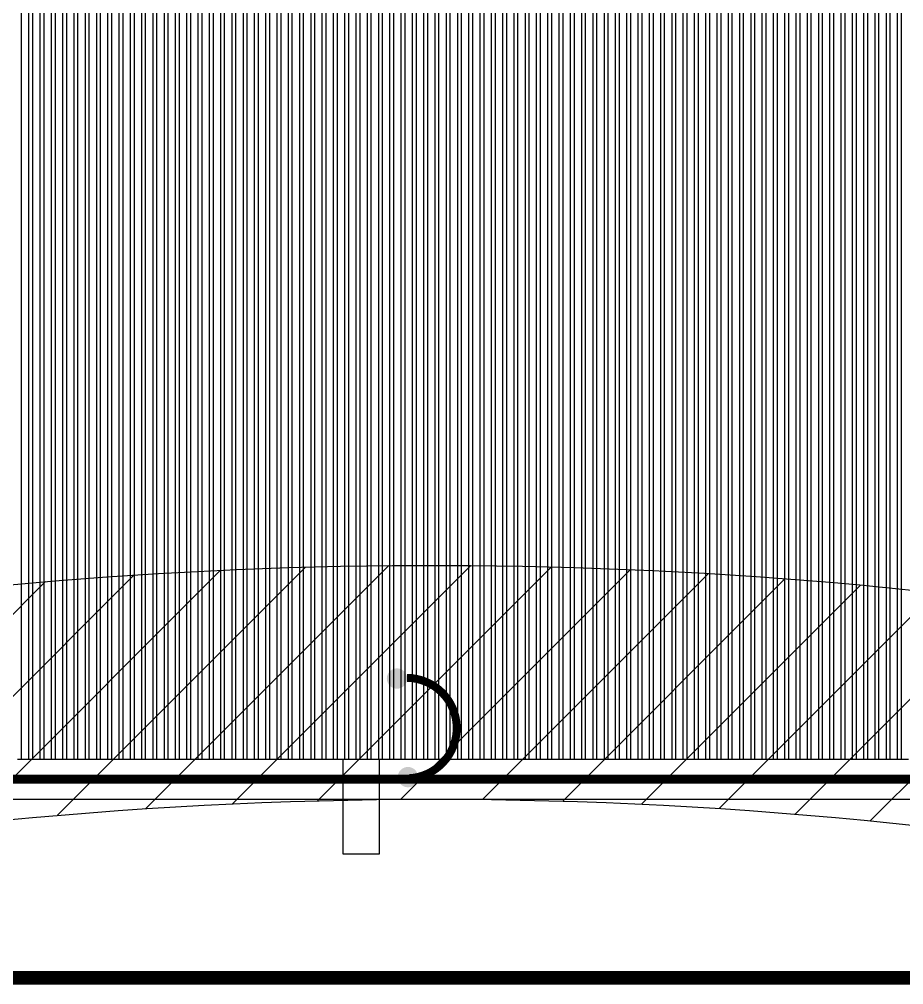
# Model space of a CAD drawing. Header units: millimetres. Extents: x -107267 to 109426, y -98906 to 83910.
# Drawn here: x -10440 to -5588, y -16099 to -10804 of the extents above; entities that cross this region are included whole.
import ezdxf

# ---------------------------------------------------------------- set-up
doc = ezdxf.new("R2010")
doc.units = ezdxf.units.MM
for name, pattern in [('ACAD_ISO10W100', [18, 12, -3, 0, -3]), ('ACAD_ISO12W100', [21, 12, -3, 0, -3, 0, -3]), ('HIDDEN2', [0.1875, 0.125, -0.0625])]:
    doc.linetypes.add(name, pattern=pattern)
doc.layers.add('00 - ZONA DE PROTEÇÃO', color=4, linetype='Continuous')
doc.layers.add('Top (Plan) View-MISC', color=7, linetype='Continuous')
for name, color, linetype, lineweight in [('000-M3G-MALHA NOVA', 5, 'ACAD_ISO10W100', 0), ('00_m3g_spda_ater_cabo50', 1, 'Continuous', 9), ('00_SPDA_captacao_novo', 5, 'Continuous', 9)]:
    doc.layers.add(name, color=color, linetype=linetype, lineweight=lineweight)

# ---------------------------------------------------------------- blocks, each defined once
blk = doc.blocks.new('*U335')
at = {"layer": 'Top (Plan) View-MISC', "color": 0, "linetype": 'ByBlock', "lineweight": -2}
for p, q in [((-8664.5, -14861.9), (-8664.5, -15381.9)), ((-8464.5, -15381.9), (-8464.5, -14861.9)), ((-8664.5, -15381.9), (-8464.5, -15381.9))]:
    blk.add_line(p, q, dxfattribs=at)
blk = doc.blocks.new('*U343')
at = {"layer": 'Top (Plan) View-MISC', "color": 0, "linetype": 'ByBlock', "lineweight": -2}
blk.add_line((-12967.7, -15081.9), (23207.9, -15081.9), dxfattribs=at)
blk = doc.blocks.new('*U481')
at = {"layer": 'Top (Plan) View-MISC', "color": 0, "linetype": 'ByBlock', "lineweight": -2}
for p, q in [((-10429.8, -14861.9), (-10389.1, -14861.9)), ((-10367.9, -14861.9), (-10327.2, -14861.9)), ((-10306, -14861.9), (-10265.3, -14861.9)), ((-10244.1, -14861.9), (-10203.4, -14861.9)), ((-10182.2, -14861.9), (-10141.5, -14861.9)), ((-10120.3, -14861.9), (-10079.6, -14861.9)), ((-10058.4, -14861.9), (-10017.7, -14861.9)), ((-9996.5, -14861.9), (-9955.8, -14861.9)), ((-9934.6, -14861.9), (-9893.9, -14861.9)), ((-9872.7, -14861.9), (-9832, -14861.9)), ((-9810.8, -14861.9), (-9770.1, -14861.9)), ((-9748.9, -14861.9), (-9708.2, -14861.9)), ((-9687, -14861.9), (-9646.3, -14861.9)), ((-9625.1, -14861.9), (-9584.4, -14861.9)), ((-9563.2, -14861.9), (-9522.5, -14861.9)), ((-9501.3, -14861.9), (-9460.6, -14861.9)), ((-9439.4, -14861.9), (-9398.7, -14861.9)), ((-9377.5, -14861.9), (-9336.8, -14861.9)), ((-9315.6, -14861.9), (-9274.9, -14861.9)), ((-9253.7, -14861.9), (-9213, -14861.9)), ((-9191.8, -14861.9), (-9151.1, -14861.9)), ((-9129.9, -14861.9), (-9089.2, -14861.9)), ((-9068, -14861.9), (-9027.3, -14861.9)), ((-9006.1, -14861.9), (-8965.4, -14861.9)), ((-8944.2, -14861.9), (-8903.5, -14861.9)), ((-8882.3, -14861.9), (-8841.6, -14861.9)), ((-8820.4, -14861.9), (-8779.7, -14861.9)), ((-8758.5, -14861.9), (-8717.8, -14861.9)), ((-8696.6, -14861.9), (-8655.9, -14861.9)), ((-8634.7, -14861.9), (-8594, -14861.9)), ((-8572.8, -14861.9), (-8532.1, -14861.9)), ((-8510.9, -14861.9), (-8470.2, -14861.9)), ((-8449, -14861.9), (-8408.3, -14861.9)), ((-8387.1, -14861.9), (-8346.4, -14861.9)), ((-8325.2, -14861.9), (-8284.5, -14861.9)), ((-8263.3, -14861.9), (-8222.6, -14861.9)), ((-8201.4, -14861.9), (-8160.7, -14861.9)), ((-8139.5, -14861.9), (-8098.8, -14861.9)), ((-8077.6, -14861.9), (-8036.9, -14861.9)), ((-8015.7, -14861.9), (-7975, -14861.9)), ((-7953.8, -14861.9), (-7913.1, -14861.9)), ((-7891.9, -14861.9), (-7851.2, -14861.9)), ((-7830, -14861.9), (-7789.3, -14861.9)), ((-7768.1, -14861.9), (-7727.4, -14861.9)), ((-7706.2, -14861.9), (-7665.5, -14861.9)), ((-7644.3, -14861.9), (-7603.6, -14861.9)), ((-7582.4, -14861.9), (-7541.7, -14861.9)), ((-7520.5, -14861.9), (-7479.8, -14861.9)), ((-7458.6, -14861.9), (-7417.9, -14861.9)), ((-7396.7, -14861.9), (-7356, -14861.9)), ((-7334.8, -14861.9), (-7294.1, -14861.9)), ((-7272.9, -14861.9), (-7232.2, -14861.9)), ((-7211, -14861.9), (-7170.3, -14861.9)), ((-7149.1, -14861.9), (-7108.4, -14861.9)), ((-7087.2, -14861.9), (-7046.5, -14861.9)), ((-7025.3, -14861.9), (-6984.6, -14861.9)), ((-6963.4, -14861.9), (-6922.7, -14861.9)), ((-6901.5, -14861.9), (-6860.8, -14861.9)), ((-6839.6, -14861.9), (-6798.9, -14861.9)), ((-6777.7, -14861.9), (-6737, -14861.9)), ((-6715.8, -14861.9), (-6675.1, -14861.9)), ((-6653.9, -14861.9), (-6613.2, -14861.9)), ((-6592, -14861.9), (-6551.3, -14861.9)), ((-6530.1, -14861.9), (-6489.4, -14861.9)), ((-6468.2, -14861.9), (-6427.5, -14861.9)), ((-6406.3, -14861.9), (-6365.6, -14861.9)), ((-6344.4, -14861.9), (-6303.7, -14861.9)), ((-6282.5, -14861.9), (-6241.9, -14861.9)), ((-6220.6, -14861.9), (-6180, -14861.9)), ((-6158.7, -14861.9), (-6118.1, -14861.9)), ((-6096.8, -14861.9), (-6056.2, -14861.9)), ((-6034.9, -14861.9), (-5994.3, -14861.9)), ((-5973, -14861.9), (-5932.4, -14861.9)), ((-5911.1, -14861.9), (-5870.5, -14861.9)), ((-5849.3, -14861.9), (-5808.6, -14861.9)), ((-5787.4, -14861.9), (-5746.7, -14861.9)), ((-5725.5, -14861.9), (-5684.8, -14861.9)), ((-5663.6, -14861.9), (-5622.9, -14861.9)), ((-5601.7, -14861.9), (-5561, -14861.9))]:
    blk.add_line(p, q, dxfattribs=at)
blk = doc.blocks.new('*U953')
at = {"layer": 'Top (Plan) View-MISC', "color": 0, "linetype": 'ByBlock', "lineweight": -2}
for p, q in [((-5622.9, -7621.9), (-5622.9, -14861.9)), ((-5601.7, -7621.9), (-5601.7, -14861.9)), ((-5622.9, -14861.9), (-5601.7, -14861.9))]:
    blk.add_line(p, q, dxfattribs=at)
blk = doc.blocks.new('*U954')
at = {"layer": 'Top (Plan) View-MISC', "color": 0, "linetype": 'ByBlock', "lineweight": -2}
for p, q in [((-5684.8, -7621.9), (-5684.8, -14861.9)), ((-5663.6, -7621.9), (-5663.6, -14861.9)), ((-5684.8, -14861.9), (-5663.6, -14861.9))]:
    blk.add_line(p, q, dxfattribs=at)
blk = doc.blocks.new('*U955')
at = {"layer": 'Top (Plan) View-MISC', "color": 0, "linetype": 'ByBlock', "lineweight": -2}
for p, q in [((-5746.7, -7621.9), (-5746.7, -14861.9)), ((-5725.5, -7621.9), (-5725.5, -14861.9)), ((-5746.7, -14861.9), (-5725.5, -14861.9))]:
    blk.add_line(p, q, dxfattribs=at)
blk = doc.blocks.new('*U956')
at = {"layer": 'Top (Plan) View-MISC', "color": 0, "linetype": 'ByBlock', "lineweight": -2}
for p, q in [((-5808.6, -7621.9), (-5808.6, -14861.9)), ((-5787.4, -7621.9), (-5787.4, -14861.9)), ((-5808.6, -14861.9), (-5787.4, -14861.9))]:
    blk.add_line(p, q, dxfattribs=at)
blk = doc.blocks.new('*U957')
at = {"layer": 'Top (Plan) View-MISC', "color": 0, "linetype": 'ByBlock', "lineweight": -2}
for p, q in [((-5870.5, -7621.9), (-5870.5, -14861.9)), ((-5849.3, -7621.9), (-5849.3, -14861.9)), ((-5870.5, -14861.9), (-5849.3, -14861.9))]:
    blk.add_line(p, q, dxfattribs=at)
blk = doc.blocks.new('*U958')
at = {"layer": 'Top (Plan) View-MISC', "color": 0, "linetype": 'ByBlock', "lineweight": -2}
for p, q in [((-5932.4, -7621.9), (-5932.4, -14861.9)), ((-5911.1, -7621.9), (-5911.1, -14861.9)), ((-5932.4, -14861.9), (-5911.1, -14861.9))]:
    blk.add_line(p, q, dxfattribs=at)
blk = doc.blocks.new('*U959')
at = {"layer": 'Top (Plan) View-MISC', "color": 0, "linetype": 'ByBlock', "lineweight": -2}
for p, q in [((-5994.3, -7621.9), (-5994.3, -14861.9)), ((-5973, -7621.9), (-5973, -14861.9)), ((-5994.3, -14861.9), (-5973, -14861.9))]:
    blk.add_line(p, q, dxfattribs=at)
blk = doc.blocks.new('*U960')
at = {"layer": 'Top (Plan) View-MISC', "color": 0, "linetype": 'ByBlock', "lineweight": -2}
for p, q in [((-6056.2, -7621.9), (-6056.2, -14861.9)), ((-6034.9, -7621.9), (-6034.9, -14861.9)), ((-6056.2, -14861.9), (-6034.9, -14861.9))]:
    blk.add_line(p, q, dxfattribs=at)
blk = doc.blocks.new('*U961')
at = {"layer": 'Top (Plan) View-MISC', "color": 0, "linetype": 'ByBlock', "lineweight": -2}
for p, q in [((-6118.1, -7621.9), (-6118.1, -14861.9)), ((-6096.8, -7621.9), (-6096.8, -14861.9)), ((-6118.1, -14861.9), (-6096.8, -14861.9))]:
    blk.add_line(p, q, dxfattribs=at)
blk = doc.blocks.new('*U962')
at = {"layer": 'Top (Plan) View-MISC', "color": 0, "linetype": 'ByBlock', "lineweight": -2}
for p, q in [((-6180, -7621.9), (-6180, -14861.9)), ((-6158.7, -7621.9), (-6158.7, -14861.9)), ((-6180, -14861.9), (-6158.7, -14861.9))]:
    blk.add_line(p, q, dxfattribs=at)
blk = doc.blocks.new('*U963')
at = {"layer": 'Top (Plan) View-MISC', "color": 0, "linetype": 'ByBlock', "lineweight": -2}
for p, q in [((-6241.9, -7621.9), (-6241.9, -14861.9)), ((-6220.6, -7621.9), (-6220.6, -14861.9)), ((-6241.9, -14861.9), (-6220.6, -14861.9))]:
    blk.add_line(p, q, dxfattribs=at)
blk = doc.blocks.new('*U964')
at = {"layer": 'Top (Plan) View-MISC', "color": 0, "linetype": 'ByBlock', "lineweight": -2}
for p, q in [((-6303.7, -7621.9), (-6303.7, -14861.9)), ((-6282.5, -7621.9), (-6282.5, -14861.9)), ((-6303.7, -14861.9), (-6282.5, -14861.9))]:
    blk.add_line(p, q, dxfattribs=at)
blk = doc.blocks.new('*U965')
at = {"layer": 'Top (Plan) View-MISC', "color": 0, "linetype": 'ByBlock', "lineweight": -2}
for p, q in [((-6365.6, -7621.9), (-6365.6, -14861.9)), ((-6344.4, -7621.9), (-6344.4, -14861.9)), ((-6365.6, -14861.9), (-6344.4, -14861.9))]:
    blk.add_line(p, q, dxfattribs=at)
blk = doc.blocks.new('*U966')
at = {"layer": 'Top (Plan) View-MISC', "color": 0, "linetype": 'ByBlock', "lineweight": -2}
for p, q in [((-6427.5, -7621.9), (-6427.5, -14861.9)), ((-6406.3, -7621.9), (-6406.3, -14861.9)), ((-6427.5, -14861.9), (-6406.3, -14861.9))]:
    blk.add_line(p, q, dxfattribs=at)
blk = doc.blocks.new('*U967')
at = {"layer": 'Top (Plan) View-MISC', "color": 0, "linetype": 'ByBlock', "lineweight": -2}
for p, q in [((-6489.4, -7621.9), (-6489.4, -14861.9)), ((-6468.2, -7621.9), (-6468.2, -14861.9)), ((-6489.4, -14861.9), (-6468.2, -14861.9))]:
    blk.add_line(p, q, dxfattribs=at)
blk = doc.blocks.new('*U968')
at = {"layer": 'Top (Plan) View-MISC', "color": 0, "linetype": 'ByBlock', "lineweight": -2}
for p, q in [((-6551.3, -7621.9), (-6551.3, -14861.9)), ((-6530.1, -7621.9), (-6530.1, -14861.9)), ((-6551.3, -14861.9), (-6530.1, -14861.9))]:
    blk.add_line(p, q, dxfattribs=at)
blk = doc.blocks.new('*U969')
at = {"layer": 'Top (Plan) View-MISC', "color": 0, "linetype": 'ByBlock', "lineweight": -2}
for p, q in [((-6613.2, -7621.9), (-6613.2, -14861.9)), ((-6592, -7621.9), (-6592, -14861.9)), ((-6613.2, -14861.9), (-6592, -14861.9))]:
    blk.add_line(p, q, dxfattribs=at)
blk = doc.blocks.new('*U970')
at = {"layer": 'Top (Plan) View-MISC', "color": 0, "linetype": 'ByBlock', "lineweight": -2}
for p, q in [((-6675.1, -7621.9), (-6675.1, -14861.9)), ((-6653.9, -7621.9), (-6653.9, -14861.9)), ((-6675.1, -14861.9), (-6653.9, -14861.9))]:
    blk.add_line(p, q, dxfattribs=at)
blk = doc.blocks.new('*U971')
at = {"layer": 'Top (Plan) View-MISC', "color": 0, "linetype": 'ByBlock', "lineweight": -2}
for p, q in [((-6737, -7621.9), (-6737, -14861.9)), ((-6715.8, -7621.9), (-6715.8, -14861.9)), ((-6737, -14861.9), (-6715.8, -14861.9))]:
    blk.add_line(p, q, dxfattribs=at)
blk = doc.blocks.new('*U972')
at = {"layer": 'Top (Plan) View-MISC', "color": 0, "linetype": 'ByBlock', "lineweight": -2}
for p, q in [((-6798.9, -7621.9), (-6798.9, -14861.9)), ((-6777.7, -7621.9), (-6777.7, -14861.9)), ((-6798.9, -14861.9), (-6777.7, -14861.9))]:
    blk.add_line(p, q, dxfattribs=at)
blk = doc.blocks.new('*U973')
at = {"layer": 'Top (Plan) View-MISC', "color": 0, "linetype": 'ByBlock', "lineweight": -2}
for p, q in [((-6860.8, -7621.9), (-6860.8, -14861.9)), ((-6839.6, -7621.9), (-6839.6, -14861.9)), ((-6860.8, -14861.9), (-6839.6, -14861.9))]:
    blk.add_line(p, q, dxfattribs=at)
blk = doc.blocks.new('*U974')
at = {"layer": 'Top (Plan) View-MISC', "color": 0, "linetype": 'ByBlock', "lineweight": -2}
for p, q in [((-6922.7, -7621.9), (-6922.7, -14861.9)), ((-6901.5, -7621.9), (-6901.5, -14861.9)), ((-6922.7, -14861.9), (-6901.5, -14861.9))]:
    blk.add_line(p, q, dxfattribs=at)
blk = doc.blocks.new('*U975')
at = {"layer": 'Top (Plan) View-MISC', "color": 0, "linetype": 'ByBlock', "lineweight": -2}
for p, q in [((-6984.6, -7621.9), (-6984.6, -14861.9)), ((-6963.4, -7621.9), (-6963.4, -14861.9)), ((-6984.6, -14861.9), (-6963.4, -14861.9))]:
    blk.add_line(p, q, dxfattribs=at)
blk = doc.blocks.new('*U976')
at = {"layer": 'Top (Plan) View-MISC', "color": 0, "linetype": 'ByBlock', "lineweight": -2}
for p, q in [((-7046.5, -7621.9), (-7046.5, -14861.9)), ((-7025.3, -7621.9), (-7025.3, -14861.9)), ((-7046.5, -14861.9), (-7025.3, -14861.9))]:
    blk.add_line(p, q, dxfattribs=at)
blk = doc.blocks.new('*U977')
at = {"layer": 'Top (Plan) View-MISC', "color": 0, "linetype": 'ByBlock', "lineweight": -2}
for p, q in [((-7108.4, -7621.9), (-7108.4, -14861.9)), ((-7087.2, -7621.9), (-7087.2, -14861.9)), ((-7108.4, -14861.9), (-7087.2, -14861.9))]:
    blk.add_line(p, q, dxfattribs=at)
blk = doc.blocks.new('*U978')
at = {"layer": 'Top (Plan) View-MISC', "color": 0, "linetype": 'ByBlock', "lineweight": -2}
for p, q in [((-7170.3, -7621.9), (-7170.3, -14861.9)), ((-7149.1, -7621.9), (-7149.1, -14861.9)), ((-7170.3, -14861.9), (-7149.1, -14861.9))]:
    blk.add_line(p, q, dxfattribs=at)
blk = doc.blocks.new('*U979')
at = {"layer": 'Top (Plan) View-MISC', "color": 0, "linetype": 'ByBlock', "lineweight": -2}
for p, q in [((-7232.2, -7621.9), (-7232.2, -14861.9)), ((-7211, -7621.9), (-7211, -14861.9)), ((-7232.2, -14861.9), (-7211, -14861.9))]:
    blk.add_line(p, q, dxfattribs=at)
blk = doc.blocks.new('*U980')
at = {"layer": 'Top (Plan) View-MISC', "color": 0, "linetype": 'ByBlock', "lineweight": -2}
for p, q in [((-7294.1, -7621.9), (-7294.1, -14861.9)), ((-7272.9, -7621.9), (-7272.9, -14861.9)), ((-7294.1, -14861.9), (-7272.9, -14861.9))]:
    blk.add_line(p, q, dxfattribs=at)
blk = doc.blocks.new('*U981')
at = {"layer": 'Top (Plan) View-MISC', "color": 0, "linetype": 'ByBlock', "lineweight": -2}
for p, q in [((-7356, -7621.9), (-7356, -14861.9)), ((-7334.8, -7621.9), (-7334.8, -14861.9)), ((-7356, -14861.9), (-7334.8, -14861.9))]:
    blk.add_line(p, q, dxfattribs=at)
blk = doc.blocks.new('*U982')
at = {"layer": 'Top (Plan) View-MISC', "color": 0, "linetype": 'ByBlock', "lineweight": -2}
for p, q in [((-7417.9, -7621.9), (-7417.9, -14861.9)), ((-7396.7, -7621.9), (-7396.7, -14861.9)), ((-7417.9, -14861.9), (-7396.7, -14861.9))]:
    blk.add_line(p, q, dxfattribs=at)
blk = doc.blocks.new('*U983')
at = {"layer": 'Top (Plan) View-MISC', "color": 0, "linetype": 'ByBlock', "lineweight": -2}
for p, q in [((-7479.8, -7621.9), (-7479.8, -14861.9)), ((-7458.6, -7621.9), (-7458.6, -14861.9)), ((-7479.8, -14861.9), (-7458.6, -14861.9))]:
    blk.add_line(p, q, dxfattribs=at)
blk = doc.blocks.new('*U984')
at = {"layer": 'Top (Plan) View-MISC', "color": 0, "linetype": 'ByBlock', "lineweight": -2}
for p, q in [((-7541.7, -7621.9), (-7541.7, -14861.9)), ((-7520.5, -7621.9), (-7520.5, -14861.9)), ((-7541.7, -14861.9), (-7520.5, -14861.9))]:
    blk.add_line(p, q, dxfattribs=at)
blk = doc.blocks.new('*U985')
at = {"layer": 'Top (Plan) View-MISC', "color": 0, "linetype": 'ByBlock', "lineweight": -2}
for p, q in [((-7603.6, -7621.9), (-7603.6, -14861.9)), ((-7582.4, -7621.9), (-7582.4, -14861.9)), ((-7603.6, -14861.9), (-7582.4, -14861.9))]:
    blk.add_line(p, q, dxfattribs=at)
blk = doc.blocks.new('*U986')
at = {"layer": 'Top (Plan) View-MISC', "color": 0, "linetype": 'ByBlock', "lineweight": -2}
for p, q in [((-7665.5, -7621.9), (-7665.5, -14861.9)), ((-7644.3, -7621.9), (-7644.3, -14861.9)), ((-7665.5, -14861.9), (-7644.3, -14861.9))]:
    blk.add_line(p, q, dxfattribs=at)
blk = doc.blocks.new('*U987')
at = {"layer": 'Top (Plan) View-MISC', "color": 0, "linetype": 'ByBlock', "lineweight": -2}
for p, q in [((-7727.4, -7621.9), (-7727.4, -14861.9)), ((-7706.2, -7621.9), (-7706.2, -14861.9)), ((-7727.4, -14861.9), (-7706.2, -14861.9))]:
    blk.add_line(p, q, dxfattribs=at)
blk = doc.blocks.new('*U988')
at = {"layer": 'Top (Plan) View-MISC', "color": 0, "linetype": 'ByBlock', "lineweight": -2}
for p, q in [((-7789.3, -7621.9), (-7789.3, -14861.9)), ((-7768.1, -7621.9), (-7768.1, -14861.9)), ((-7789.3, -14861.9), (-7768.1, -14861.9))]:
    blk.add_line(p, q, dxfattribs=at)
blk = doc.blocks.new('*U989')
at = {"layer": 'Top (Plan) View-MISC', "color": 0, "linetype": 'ByBlock', "lineweight": -2}
for p, q in [((-7851.2, -7621.9), (-7851.2, -14861.9)), ((-7830, -7621.9), (-7830, -14861.9)), ((-7851.2, -14861.9), (-7830, -14861.9))]:
    blk.add_line(p, q, dxfattribs=at)
blk = doc.blocks.new('*U990')
at = {"layer": 'Top (Plan) View-MISC', "color": 0, "linetype": 'ByBlock', "lineweight": -2}
for p, q in [((-7913.1, -7621.9), (-7913.1, -14861.9)), ((-7891.9, -7621.9), (-7891.9, -14861.9)), ((-7913.1, -14861.9), (-7891.9, -14861.9))]:
    blk.add_line(p, q, dxfattribs=at)
blk = doc.blocks.new('*U991')
at = {"layer": 'Top (Plan) View-MISC', "color": 0, "linetype": 'ByBlock', "lineweight": -2}
for p, q in [((-7975, -7621.9), (-7975, -14861.9)), ((-7953.8, -7621.9), (-7953.8, -14861.9)), ((-7975, -14861.9), (-7953.8, -14861.9))]:
    blk.add_line(p, q, dxfattribs=at)
blk = doc.blocks.new('*U992')
at = {"layer": 'Top (Plan) View-MISC', "color": 0, "linetype": 'ByBlock', "lineweight": -2}
for p, q in [((-8036.9, -7621.9), (-8036.9, -14861.9)), ((-8015.7, -7621.9), (-8015.7, -14861.9)), ((-8036.9, -14861.9), (-8015.7, -14861.9))]:
    blk.add_line(p, q, dxfattribs=at)
blk = doc.blocks.new('*U993')
at = {"layer": 'Top (Plan) View-MISC', "color": 0, "linetype": 'ByBlock', "lineweight": -2}
for p, q in [((-8098.8, -7621.9), (-8098.8, -14861.9)), ((-8077.6, -7621.9), (-8077.6, -14861.9)), ((-8098.8, -14861.9), (-8077.6, -14861.9))]:
    blk.add_line(p, q, dxfattribs=at)
blk = doc.blocks.new('*U994')
at = {"layer": 'Top (Plan) View-MISC', "color": 0, "linetype": 'ByBlock', "lineweight": -2}
for p, q in [((-8160.7, -7621.9), (-8160.7, -14861.9)), ((-8139.5, -7621.9), (-8139.5, -14861.9)), ((-8160.7, -14861.9), (-8139.5, -14861.9))]:
    blk.add_line(p, q, dxfattribs=at)
blk = doc.blocks.new('*U995')
at = {"layer": 'Top (Plan) View-MISC', "color": 0, "linetype": 'ByBlock', "lineweight": -2}
for p, q in [((-8222.6, -7621.9), (-8222.6, -14861.9)), ((-8201.4, -7621.9), (-8201.4, -14861.9)), ((-8222.6, -14861.9), (-8201.4, -14861.9))]:
    blk.add_line(p, q, dxfattribs=at)
blk = doc.blocks.new('*U996')
at = {"layer": 'Top (Plan) View-MISC', "color": 0, "linetype": 'ByBlock', "lineweight": -2}
for p, q in [((-8284.5, -7621.9), (-8284.5, -14861.9)), ((-8263.3, -7621.9), (-8263.3, -14861.9)), ((-8284.5, -14861.9), (-8263.3, -14861.9))]:
    blk.add_line(p, q, dxfattribs=at)
blk = doc.blocks.new('*U997')
at = {"layer": 'Top (Plan) View-MISC', "color": 0, "linetype": 'ByBlock', "lineweight": -2}
for p, q in [((-8346.4, -7621.9), (-8346.4, -14861.9)), ((-8325.2, -7621.9), (-8325.2, -14861.9)), ((-8346.4, -14861.9), (-8325.2, -14861.9))]:
    blk.add_line(p, q, dxfattribs=at)
blk = doc.blocks.new('*U998')
at = {"layer": 'Top (Plan) View-MISC', "color": 0, "linetype": 'ByBlock', "lineweight": -2}
for p, q in [((-8408.3, -7621.9), (-8408.3, -14861.9)), ((-8387.1, -7621.9), (-8387.1, -14861.9)), ((-8408.3, -14861.9), (-8387.1, -14861.9))]:
    blk.add_line(p, q, dxfattribs=at)
blk = doc.blocks.new('*U999')
at = {"layer": 'Top (Plan) View-MISC', "color": 0, "linetype": 'ByBlock', "lineweight": -2}
for p, q in [((-8470.2, -7621.9), (-8470.2, -14861.9)), ((-8449, -7621.9), (-8449, -14861.9)), ((-8470.2, -14861.9), (-8449, -14861.9))]:
    blk.add_line(p, q, dxfattribs=at)
blk = doc.blocks.new('*U1000')
at = {"layer": 'Top (Plan) View-MISC', "color": 0, "linetype": 'ByBlock', "lineweight": -2}
for p, q in [((-8532.1, -7621.9), (-8532.1, -14861.9)), ((-8510.9, -7621.9), (-8510.9, -14861.9)), ((-8532.1, -14861.9), (-8510.9, -14861.9))]:
    blk.add_line(p, q, dxfattribs=at)
blk = doc.blocks.new('*U1001')
at = {"layer": 'Top (Plan) View-MISC', "color": 0, "linetype": 'ByBlock', "lineweight": -2}
for p, q in [((-8594, -7621.9), (-8594, -14861.9)), ((-8572.8, -7621.9), (-8572.8, -14861.9)), ((-8594, -14861.9), (-8572.8, -14861.9))]:
    blk.add_line(p, q, dxfattribs=at)
blk = doc.blocks.new('*U1002')
at = {"layer": 'Top (Plan) View-MISC', "color": 0, "linetype": 'ByBlock', "lineweight": -2}
for p, q in [((-8655.9, -7621.9), (-8655.9, -14861.9)), ((-8634.7, -7621.9), (-8634.7, -14861.9)), ((-8655.9, -14861.9), (-8634.7, -14861.9))]:
    blk.add_line(p, q, dxfattribs=at)
blk = doc.blocks.new('*U1003')
at = {"layer": 'Top (Plan) View-MISC', "color": 0, "linetype": 'ByBlock', "lineweight": -2}
for p, q in [((-8717.8, -7621.9), (-8717.8, -14861.9)), ((-8696.6, -7621.9), (-8696.6, -14861.9)), ((-8717.8, -14861.9), (-8696.6, -14861.9))]:
    blk.add_line(p, q, dxfattribs=at)
blk = doc.blocks.new('*U1004')
at = {"layer": 'Top (Plan) View-MISC', "color": 0, "linetype": 'ByBlock', "lineweight": -2}
for p, q in [((-8779.7, -7621.9), (-8779.7, -14861.9)), ((-8758.5, -7621.9), (-8758.5, -14861.9)), ((-8779.7, -14861.9), (-8758.5, -14861.9))]:
    blk.add_line(p, q, dxfattribs=at)
blk = doc.blocks.new('*U1005')
at = {"layer": 'Top (Plan) View-MISC', "color": 0, "linetype": 'ByBlock', "lineweight": -2}
for p, q in [((-8841.6, -7621.9), (-8841.6, -14861.9)), ((-8820.4, -7621.9), (-8820.4, -14861.9)), ((-8841.6, -14861.9), (-8820.4, -14861.9))]:
    blk.add_line(p, q, dxfattribs=at)
blk = doc.blocks.new('*U1006')
at = {"layer": 'Top (Plan) View-MISC', "color": 0, "linetype": 'ByBlock', "lineweight": -2}
for p, q in [((-8903.5, -7621.9), (-8903.5, -14861.9)), ((-8882.3, -7621.9), (-8882.3, -14861.9)), ((-8903.5, -14861.9), (-8882.3, -14861.9))]:
    blk.add_line(p, q, dxfattribs=at)
blk = doc.blocks.new('*U1007')
at = {"layer": 'Top (Plan) View-MISC', "color": 0, "linetype": 'ByBlock', "lineweight": -2}
for p, q in [((-8965.4, -7621.9), (-8965.4, -14861.9)), ((-8944.2, -7621.9), (-8944.2, -14861.9)), ((-8965.4, -14861.9), (-8944.2, -14861.9))]:
    blk.add_line(p, q, dxfattribs=at)
blk = doc.blocks.new('*U1008')
at = {"layer": 'Top (Plan) View-MISC', "color": 0, "linetype": 'ByBlock', "lineweight": -2}
for p, q in [((-9027.3, -7621.9), (-9027.3, -14861.9)), ((-9006.1, -7621.9), (-9006.1, -14861.9)), ((-9027.3, -14861.9), (-9006.1, -14861.9))]:
    blk.add_line(p, q, dxfattribs=at)
blk = doc.blocks.new('*U1009')
at = {"layer": 'Top (Plan) View-MISC', "color": 0, "linetype": 'ByBlock', "lineweight": -2}
for p, q in [((-9089.2, -7621.9), (-9089.2, -14861.9)), ((-9068, -7621.9), (-9068, -14861.9)), ((-9089.2, -14861.9), (-9068, -14861.9))]:
    blk.add_line(p, q, dxfattribs=at)
blk = doc.blocks.new('*U1010')
at = {"layer": 'Top (Plan) View-MISC', "color": 0, "linetype": 'ByBlock', "lineweight": -2}
for p, q in [((-9151.1, -7621.9), (-9151.1, -14861.9)), ((-9129.9, -7621.9), (-9129.9, -14861.9)), ((-9151.1, -14861.9), (-9129.9, -14861.9))]:
    blk.add_line(p, q, dxfattribs=at)
blk = doc.blocks.new('*U1011')
at = {"layer": 'Top (Plan) View-MISC', "color": 0, "linetype": 'ByBlock', "lineweight": -2}
for p, q in [((-9213, -7621.9), (-9213, -14861.9)), ((-9191.8, -7621.9), (-9191.8, -14861.9)), ((-9213, -14861.9), (-9191.8, -14861.9))]:
    blk.add_line(p, q, dxfattribs=at)
blk = doc.blocks.new('*U1012')
at = {"layer": 'Top (Plan) View-MISC', "color": 0, "linetype": 'ByBlock', "lineweight": -2}
for p, q in [((-9274.9, -7621.9), (-9274.9, -14861.9)), ((-9253.7, -7621.9), (-9253.7, -14861.9)), ((-9274.9, -14861.9), (-9253.7, -14861.9))]:
    blk.add_line(p, q, dxfattribs=at)
blk = doc.blocks.new('*U1013')
at = {"layer": 'Top (Plan) View-MISC', "color": 0, "linetype": 'ByBlock', "lineweight": -2}
for p, q in [((-9336.8, -7621.9), (-9336.8, -14861.9)), ((-9315.6, -7621.9), (-9315.6, -14861.9)), ((-9336.8, -14861.9), (-9315.6, -14861.9))]:
    blk.add_line(p, q, dxfattribs=at)
blk = doc.blocks.new('*U1014')
at = {"layer": 'Top (Plan) View-MISC', "color": 0, "linetype": 'ByBlock', "lineweight": -2}
for p, q in [((-9398.7, -7621.9), (-9398.7, -14861.9)), ((-9377.5, -7621.9), (-9377.5, -14861.9)), ((-9398.7, -14861.9), (-9377.5, -14861.9))]:
    blk.add_line(p, q, dxfattribs=at)
blk = doc.blocks.new('*U1015')
at = {"layer": 'Top (Plan) View-MISC', "color": 0, "linetype": 'ByBlock', "lineweight": -2}
for p, q in [((-9460.6, -7621.9), (-9460.6, -14861.9)), ((-9439.4, -7621.9), (-9439.4, -14861.9)), ((-9460.6, -14861.9), (-9439.4, -14861.9))]:
    blk.add_line(p, q, dxfattribs=at)
blk = doc.blocks.new('*U1016')
at = {"layer": 'Top (Plan) View-MISC', "color": 0, "linetype": 'ByBlock', "lineweight": -2}
for p, q in [((-9522.5, -7621.9), (-9522.5, -14861.9)), ((-9501.3, -7621.9), (-9501.3, -14861.9)), ((-9522.5, -14861.9), (-9501.3, -14861.9))]:
    blk.add_line(p, q, dxfattribs=at)
blk = doc.blocks.new('*U1017')
at = {"layer": 'Top (Plan) View-MISC', "color": 0, "linetype": 'ByBlock', "lineweight": -2}
for p, q in [((-9584.4, -7621.9), (-9584.4, -14861.9)), ((-9563.2, -7621.9), (-9563.2, -14861.9)), ((-9584.4, -14861.9), (-9563.2, -14861.9))]:
    blk.add_line(p, q, dxfattribs=at)
blk = doc.blocks.new('*U1018')
at = {"layer": 'Top (Plan) View-MISC', "color": 0, "linetype": 'ByBlock', "lineweight": -2}
for p, q in [((-9646.3, -7621.9), (-9646.3, -14861.9)), ((-9625.1, -7621.9), (-9625.1, -14861.9)), ((-9646.3, -14861.9), (-9625.1, -14861.9))]:
    blk.add_line(p, q, dxfattribs=at)
blk = doc.blocks.new('*U1019')
at = {"layer": 'Top (Plan) View-MISC', "color": 0, "linetype": 'ByBlock', "lineweight": -2}
for p, q in [((-9708.2, -7621.9), (-9708.2, -14861.9)), ((-9687, -7621.9), (-9687, -14861.9)), ((-9708.2, -14861.9), (-9687, -14861.9))]:
    blk.add_line(p, q, dxfattribs=at)
blk = doc.blocks.new('*U1020')
at = {"layer": 'Top (Plan) View-MISC', "color": 0, "linetype": 'ByBlock', "lineweight": -2}
for p, q in [((-9770.1, -7621.9), (-9770.1, -14861.9)), ((-9748.9, -7621.9), (-9748.9, -14861.9)), ((-9770.1, -14861.9), (-9748.9, -14861.9))]:
    blk.add_line(p, q, dxfattribs=at)
blk = doc.blocks.new('*U1021')
at = {"layer": 'Top (Plan) View-MISC', "color": 0, "linetype": 'ByBlock', "lineweight": -2}
for p, q in [((-9832, -7621.9), (-9832, -14861.9)), ((-9810.8, -7621.9), (-9810.8, -14861.9)), ((-9832, -14861.9), (-9810.8, -14861.9))]:
    blk.add_line(p, q, dxfattribs=at)
blk = doc.blocks.new('*U1022')
at = {"layer": 'Top (Plan) View-MISC', "color": 0, "linetype": 'ByBlock', "lineweight": -2}
for p, q in [((-9893.9, -7621.9), (-9893.9, -14861.9)), ((-9872.7, -7621.9), (-9872.7, -14861.9)), ((-9893.9, -14861.9), (-9872.7, -14861.9))]:
    blk.add_line(p, q, dxfattribs=at)
blk = doc.blocks.new('*U1023')
at = {"layer": 'Top (Plan) View-MISC', "color": 0, "linetype": 'ByBlock', "lineweight": -2}
for p, q in [((-9955.8, -7621.9), (-9955.8, -14861.9)), ((-9934.6, -7621.9), (-9934.6, -14861.9)), ((-9955.8, -14861.9), (-9934.6, -14861.9))]:
    blk.add_line(p, q, dxfattribs=at)
blk = doc.blocks.new('*U1024')
at = {"layer": 'Top (Plan) View-MISC', "color": 0, "linetype": 'ByBlock', "lineweight": -2}
for p, q in [((-10017.7, -7621.9), (-10017.7, -14861.9)), ((-9996.5, -7621.9), (-9996.5, -14861.9)), ((-10017.7, -14861.9), (-9996.5, -14861.9))]:
    blk.add_line(p, q, dxfattribs=at)
blk = doc.blocks.new('*U1025')
at = {"layer": 'Top (Plan) View-MISC', "color": 0, "linetype": 'ByBlock', "lineweight": -2}
for p, q in [((-10079.6, -7621.9), (-10079.6, -14861.9)), ((-10058.4, -7621.9), (-10058.4, -14861.9)), ((-10079.6, -14861.9), (-10058.4, -14861.9))]:
    blk.add_line(p, q, dxfattribs=at)
blk = doc.blocks.new('*U1026')
at = {"layer": 'Top (Plan) View-MISC', "color": 0, "linetype": 'ByBlock', "lineweight": -2}
for p, q in [((-10141.5, -7621.9), (-10141.5, -14861.9)), ((-10120.3, -7621.9), (-10120.3, -14861.9)), ((-10141.5, -14861.9), (-10120.3, -14861.9))]:
    blk.add_line(p, q, dxfattribs=at)
blk = doc.blocks.new('*U1027')
at = {"layer": 'Top (Plan) View-MISC', "color": 0, "linetype": 'ByBlock', "lineweight": -2}
for p, q in [((-10203.4, -7621.9), (-10203.4, -14861.9)), ((-10182.2, -7621.9), (-10182.2, -14861.9)), ((-10203.4, -14861.9), (-10182.2, -14861.9))]:
    blk.add_line(p, q, dxfattribs=at)
blk = doc.blocks.new('*U1028')
at = {"layer": 'Top (Plan) View-MISC', "color": 0, "linetype": 'ByBlock', "lineweight": -2}
for p, q in [((-10265.3, -7621.9), (-10265.3, -14861.9)), ((-10244.1, -7621.9), (-10244.1, -14861.9)), ((-10265.3, -14861.9), (-10244.1, -14861.9))]:
    blk.add_line(p, q, dxfattribs=at)
blk = doc.blocks.new('*U1029')
at = {"layer": 'Top (Plan) View-MISC', "color": 0, "linetype": 'ByBlock', "lineweight": -2}
for p, q in [((-10327.2, -7621.9), (-10327.2, -14861.9)), ((-10306, -7621.9), (-10306, -14861.9)), ((-10327.2, -14861.9), (-10306, -14861.9))]:
    blk.add_line(p, q, dxfattribs=at)
blk = doc.blocks.new('*U1030')
at = {"layer": 'Top (Plan) View-MISC', "color": 0, "linetype": 'ByBlock', "lineweight": -2}
for p, q in [((-10389.1, -7621.9), (-10389.1, -14861.9)), ((-10367.9, -7621.9), (-10367.9, -14861.9)), ((-10389.1, -14861.9), (-10367.9, -14861.9))]:
    blk.add_line(p, q, dxfattribs=at)
blk = doc.blocks.new('*U1031')
at = {"layer": 'Top (Plan) View-MISC', "color": 0, "linetype": 'ByBlock', "lineweight": -2}
for p in [(-10429.8, -7621.9), (-10451, -14861.9)]:
    blk.add_line(p, (-10429.8, -14861.9), dxfattribs=at)

msp = doc.modelspace()

# ---------------------------------------------------------------- hatches: boundary and pattern name
at = {"layer": '00 - ZONA DE PROTEÇÃO'}
h = msp.add_hatch(dxfattribs=at)
h.set_pattern_fill('ANSI31', color=256, scale=100)
h.paths.add_polyline_path([(-13707.5, -10990.4, -0.186516), (-13820.6, -14966.5, 0.414214), (-13179.3, -15607.9, -0.104933), (-3151, -15607.9, -0.09784), (6816.5, -15607.9, -0.097708), (16816.5, -15607.9, -0.143023), (23528.8, -15599.5, 0.414214), (24170.1, -14958.2, -0.142426), (24170.1, -7613.3, -0.10484), (23957.5, 478.5, 0.414214), (23316.2, 1119.8, -0.093557), (16807.7, 577.3, -0.082777), (6855.7, 562.6, -0.082236), (-3141.3, 575.6, -0.08359), (-13132.3, 575.6, -0.101166), (-21195.5, 556.2, 0.414214), (-21836.8, -85.1, -0.113967), (-21836.8, -7622.3, -0.301912), (-21836.8, -10478, 0.414214), (-21195.5, -11119.4, -0.128973)])
h.paths.add_polyline_path([(-20156.9, -9561, 0.142702), (-20481.7, -7424.5, 0.092198), (-20379.7, -831.6, 0.088905), (-13141.3, -732.3, 0.083475), (-3150.3, -732.3, 0.082902), (6855.6, -738.1, 0.108059), (16863.1, -739.3, 0.098139), (22506.3, -522.8, 0.085608), (22847, -7584.3, 0.113812), (22635.2, -14069.1, 0.112262), (16761.1, -14291.3, 0.092477), (6816.6, -14301.6, 0.093024), (-3142, -14299.9, 0.090083), (-12232.6, -14126.3, 0.160127), (-12766.5, -9913.6, 0.116887)], flags=16)
at = {"layer": '00_SPDA_captacao_novo', "linetype": 'HIDDEN2', "lineweight": -2, "ltscale": 2750}
h = msp.add_hatch(color=256, dxfattribs=at)
h.dxf.hatch_style = 1
edge = h.paths.add_edge_path()
edge.add_arc((-8368.1, -14419.9), 55.8, 270, 630, ccw=False)
h = msp.add_hatch(color=256, dxfattribs=at)
h.dxf.hatch_style = 1
edge = h.paths.add_edge_path()
edge.add_arc((-8308, -14960.8), 55.8, 270, 630, ccw=False)

# ---------------------------------------------------------------- linework, layer by layer
at = {"layer": '00 - ZONA DE PROTEÇÃO', "elevation": 6590}
for points in [[(-21836.8, -85.1, -0.113967), (-21836.8, -7622.3, -0.301912), (-21836.8, -10478, 0.414214), (-21195.5, -11119.4, -0.128973), (-13707.5, -10990.4, -0.186516), (-13820.6, -14966.5, 0.414214), (-13179.3, -15607.9, -0.104933), (-3151, -15607.9, -0.09784), (6816.5, -15607.9, -0.097708), (16816.5, -15607.9, -0.143023), (23528.8, -15599.5, 0.414214), (24170.1, -14958.2, -0.142426), (24170.1, -7613.3, -0.10484), (23957.5, 478.5, 0.414214), (23316.2, 1119.8, -0.093557), (16807.7, 577.3, -0.082777), (6855.7, 562.6, -0.082236), (-3141.3, 575.6, -0.08359), (-13132.3, 575.6, -0.101166), (-21195.5, 556.2, 0.414214)], [(-20379.7, -831.6, -0.092198), (-20481.7, -7424.5, -0.142702), (-20156.9, -9561, -0.116887), (-12766.5, -9913.6, -0.160127), (-12232.6, -14126.3, -0.090083), (-3142, -14299.9, -0.093024), (6816.6, -14301.6, -0.092477), (16761.1, -14291.3, -0.112262), (22635.2, -14069.1, -0.113812), (22847, -7584.3, -0.085608), (22506.3, -522.8, -0.098139), (16863.1, -739.3, -0.108059), (6855.6, -738.1, -0.082902), (-3150.3, -732.3, -0.083475), (-13141.3, -732.3, -0.088905)]]:
    msp.add_lwpolyline(points, format="xyb", close=True, dxfattribs=at)
at = {"layer": '000-M3G-MALHA NOVA', "ltscale": 0.5, "const_width": 50}
msp.add_lwpolyline([(-21305, -95.6), (23538.6, -97.6), (23547.6, -14971.9), (23207.9, -14971.9), (-13075, -14971.9), (-13130.7, -14971.9), (-13295, -14971.9), (-13295, -10508.5), (-13295, -10455), (-21305, -10455), (-21305, -95.6)], close=True, dxfattribs=at)
at = {"layer": '00_m3g_spda_ater_cabo50', "linetype": 'ACAD_ISO12W100', "lineweight": -2, "const_width": 75}
msp.add_lwpolyline([(-22409.7, 1138.1), (-22409.7, -11569.8), (-14407.5, -11569.8), (-14407.5, -16061.9), (24648.9, -16061.9), (24648.9, 1138.1), (-2214.8, 1138.1), (-2214.8, 4938.1), (-7364.8, 4938.1), (-7364.8, 1138.1)], close=True, dxfattribs=at)
at = {"layer": '00_SPDA_captacao_novo', "linetype": 'HIDDEN2', "lineweight": -2, "ltscale": 2750, "const_width": 43.8, "elevation": 5647.8}
msp.add_lwpolyline([(-8312.6, -14416.4, -0.968586), (-8301.2, -14966.8, -1)], format="xyb", dxfattribs=at)

# ---------------------------------------------------------------- block references
at = {"layer": 'Top (Plan) View-MISC'}
for name in ['*U481', '*U1031', '*U1030', '*U1029', '*U1028', '*U1027', '*U1026', '*U1025', '*U1024', '*U1023', '*U1022', '*U1021', '*U1020', '*U1019', '*U1018', '*U1017', '*U1016', '*U1015', '*U1014', '*U1013', '*U1012', '*U1011', '*U1010', '*U1009', '*U1008', '*U1007', '*U1006', '*U1005', '*U1004', '*U1003', '*U1002', '*U1001', '*U1000', '*U999', '*U998', '*U997', '*U996', '*U995', '*U994', '*U993', '*U992', '*U991', '*U990', '*U989', '*U988', '*U987', '*U986', '*U985', '*U984', '*U983', '*U982', '*U981', '*U980', '*U979', '*U978', '*U977', '*U976', '*U975', '*U974', '*U973', '*U972', '*U971', '*U970', '*U969', '*U968', '*U967', '*U966', '*U965', '*U964', '*U963', '*U962', '*U961', '*U960', '*U959', '*U958', '*U957', '*U956', '*U955', '*U954', '*U953', '*U343', '*U335']:
    msp.add_blockref(name, (0, 0), dxfattribs=at)

doc.saveas('drawing.dxf')
